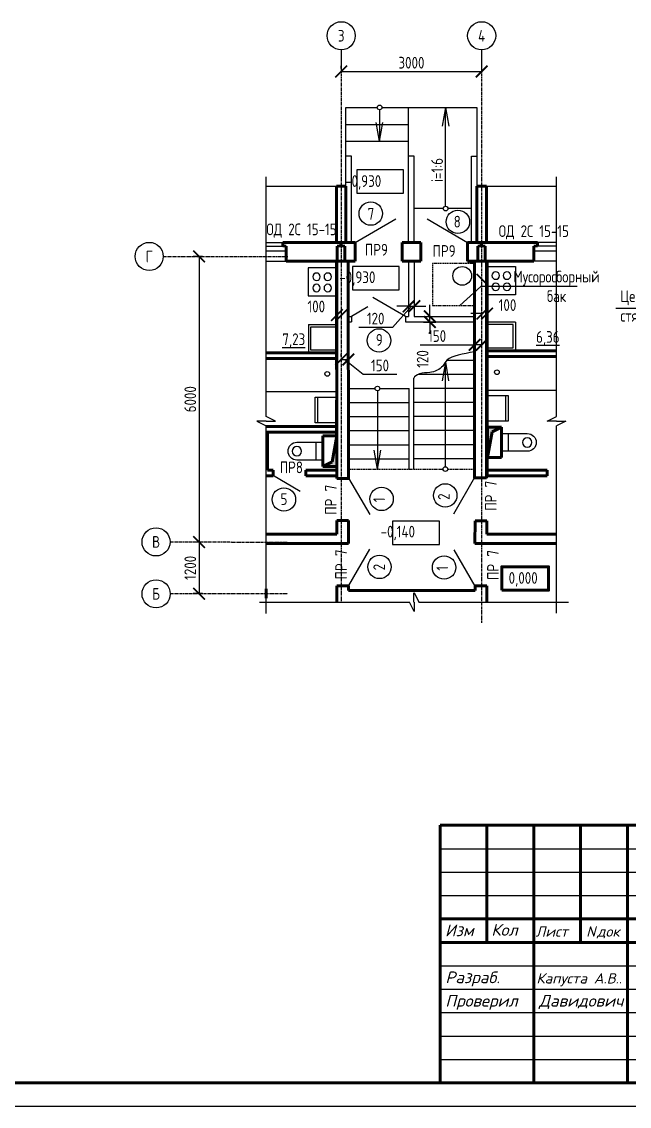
# Model space of a CAD drawing. Header units: millimetres. Extents: x 83035 to 329678, y -103769 to 22061.
# Drawn here: x 214281 to 227259, y -34451 to -11293 of the extents above; entities that cross this region are included whole.
import ezdxf

# ---------------------------------------------------------------- set-up
doc = ezdxf.new("R2010")
doc.units = ezdxf.units.MM
doc.header["$LTSCALE"] = 10
doc.linetypes.add('CENTER', pattern=[50.8, 31.75, -6.35, 6.35, -6.35])
doc.linetypes.add('DASHED', pattern=[19.05, 12.7, -6.35])
doc.layers.add('Все', color=250, linetype='Continuous')
doc.layers.add('СТЕНЫ', color=250, linetype='Continuous')
for name, color, linetype, lineweight in [('Осевой', 4, 'CENTER', 30), ('Основной', 5, 'Continuous', 60), ('Размерный', 3, 'Continuous', 30), ('РАЗМЕРЫ', 3, 'Continuous', 15), ('Разрезка', 17, 'Continuous', 60), ('Символ разрез', 3, 'Continuous', 20), ('Символьный', 3, 'Continuous', 30), ('Текст', 244, 'Continuous', 30), ('Текст разрез', 244, 'Continuous', 20)]:
    doc.layers.add(name, color=color, linetype=linetype, lineweight=lineweight)
doc.styles.add('1.10', font='', dxfattribs={"height": 25})
doc.styles.add('2.5', font='', dxfattribs={"height": 250})
doc.styles.add('RUSS', font='simplex.shx', dxfattribs={"oblique": 15, "height": 250})
doc.styles.get('1.10').set_extended_font_data('GOST type A')
doc.styles.get('2.5').set_extended_font_data('GOST type A')
doc.dimstyles.new('Размеры', dxfattribs={"dimtxt": 250, "dimasz": 250, "dimexe": 125, "dimexo": 62.5, "dimgap": 62.5, "dimtad": 1, "dimtxsty": '2.5', "dimblk": 'ARCHTICK', "dimcen": 250, "dimadec": 0, "dimazin": 0, "dimtfac": 1, "dimtmove": 1, "dimatfit": 3, "dimfxl": 1.25, "dimarcsym": 0})

# ---------------------------------------------------------------- blocks, each defined once
blk = doc.blocks.new('_ArchTick')
at = {"color": 0, "linetype": 'ByBlock', "const_width": 0.15}
blk.add_lwpolyline([(-0.5, -0.5), (0.5, 0.5)], dxfattribs=at)
blk = doc.blocks.new('*D827')
at = {"layer": 'Размерный', "color": 0, "lineweight": -2}
for p, q in [((222999, -17585), (222999, -17335)), ((222866, -17585), (223124, -17585)), ((222999, -17705), (222999, -17585)), ((222866, -17705), (223124, -17705)), ((222999, -17705), (222999, -17955))]:
    blk.add_line(p, q, dxfattribs=at)
at = {"layer": 'Размерный', "color": 0, "lineweight": -2, "xscale": 250, "yscale": 250, "zscale": 250}
for p, rotation in [((222999, -17585), 270), ((222999, -17705), 90)]:
    blk.add_blockref('_ArchTick', p, dxfattribs=dict(at, rotation=rotation))
at = {"layer": 'Размерный', "color": 0, "insert": (222845, -18494), "char_height": 250, "attachment_point": 5, "rotation": 90, "style": '2.5'}
blk.add_mtext('120', dxfattribs=at)
blk = doc.blocks.new('*D828')
at = {"layer": 'Размерный', "color": 0, "lineweight": -2}
for p, q in [((221106, -12294), (221106, -12232)), ((224106, -12294), (224106, -12232)), ((221106, -12357), (224106, -12357))]:
    blk.add_line(p, q, dxfattribs=at)
at = {"layer": 'Размерный', "color": 0, "lineweight": -2, "xscale": 250, "yscale": 250, "zscale": 250, "rotation": 180}
blk.add_blockref('_ArchTick', (221106, -12357), dxfattribs=at)
at = {"layer": 'Размерный', "color": 0, "lineweight": -2, "xscale": 250, "yscale": 250, "zscale": 250}
blk.add_blockref('_ArchTick', (224106, -12357), dxfattribs=at)
at = {"layer": 'Размерный', "color": 0, "insert": (222606, -12169), "char_height": 250, "attachment_point": 5, "style": '2.5'}
blk.add_mtext('3000', dxfattribs=at)
blk = doc.blocks.new('*D824')
at = {"layer": 'Размерный', "color": 0, "lineweight": -2}
for p, q in [((222795, -18193), (223956, -18193)), ((223956, -18130), (223956, -18068)), ((224106, -18193), (223956, -18193)), ((224106, -18130), (224106, -18068))]:
    blk.add_line(p, q, dxfattribs=at)
at = {"layer": 'Размерный', "color": 0, "lineweight": -2, "xscale": 250, "yscale": 250, "zscale": 250, "rotation": 180}
blk.add_blockref('_ArchTick', (223956, -18193), dxfattribs=at)
at = {"layer": 'Размерный', "color": 0, "lineweight": -2, "xscale": 250, "yscale": 250, "zscale": 250}
blk.add_blockref('_ArchTick', (224106, -18193), dxfattribs=at)
at = {"layer": 'Размерный', "color": 0, "insert": (223155, -18005), "char_height": 250, "attachment_point": 5, "style": '2.5'}
blk.add_mtext('150', dxfattribs=at)
blk = doc.blocks.new('*D825')
at = {"layer": 'Размерный', "color": 0, "lineweight": -2}
for p, q in [((221106, -18444), (221106, -18381)), ((221106, -18506), (221256, -18506)), ((221181, -18506), (221575, -18821)), ((221256, -18444), (221256, -18381)), ((221575, -18821), (222295, -18821))]:
    blk.add_line(p, q, dxfattribs=at)
at = {"layer": 'Размерный', "color": 0, "lineweight": -2, "xscale": 250, "yscale": 250, "zscale": 250, "rotation": 180}
blk.add_blockref('_ArchTick', (221106, -18506), dxfattribs=at)
at = {"layer": 'Размерный', "color": 0, "lineweight": -2, "xscale": 250, "yscale": 250, "zscale": 250}
blk.add_blockref('_ArchTick', (221256, -18506), dxfattribs=at)
at = {"layer": 'Размерный', "color": 0, "insert": (221935, -18633), "char_height": 250, "attachment_point": 5, "style": '2.5'}
blk.add_mtext('150', dxfattribs=at)
blk = doc.blocks.new('*D826')
at = {"layer": 'Размерный', "color": 0, "lineweight": -2}
for p, q in [((222546, -17330), (222546, -17494)), ((222666, -17306), (222666, -17244)), ((222606, -17369), (222202, -17820)), ((222546, -17369), (222296, -17369)), ((222546, -17369), (222666, -17369)), ((222546, -17369), (222666, -17369)), ((222666, -17369), (222916, -17369)), ((222202, -17820), (221482, -17820))]:
    blk.add_line(p, q, dxfattribs=at)
at = {"layer": 'Размерный', "color": 0, "lineweight": -2, "xscale": 250, "yscale": 250, "zscale": 250}
blk.add_blockref('_ArchTick', (222546, -17369), dxfattribs=at)
at = {"layer": 'Размерный', "color": 0, "lineweight": -2, "xscale": 250, "yscale": 250, "zscale": 250, "rotation": 180}
blk.add_blockref('_ArchTick', (222666, -17369), dxfattribs=at)
at = {"layer": 'Размерный', "color": 0, "insert": (221842, -17632), "char_height": 250, "attachment_point": 5, "style": '2.5'}
blk.add_mtext('120', dxfattribs=at)
blk = doc.blocks.new('*D829')
at = {"layer": 'Размерный', "color": 0, "linetype": 'ByBlock', "lineweight": -2, "ltscale": 500}
for p, q in [((218145, -16305), (217945, -16305)), ((218070, -16305), (218070, -22404)), ((218145, -22404), (217945, -22404))]:
    blk.add_line(p, q, dxfattribs=at)
at = {"layer": 'Размерный', "color": 0, "lineweight": -2, "ltscale": 500, "xscale": 250, "yscale": 250, "zscale": 250}
for p, rotation in [((218070, -16305), 90), ((218070, -22404), 270)]:
    blk.add_blockref('_ArchTick', p, dxfattribs=dict(at, rotation=rotation))
at = {"layer": 'Размерный', "color": 0, "ltscale": 500, "insert": (217882, -19354), "char_height": 250, "attachment_point": 5, "rotation": 90, "style": '2.5'}
blk.add_mtext('6000', dxfattribs=at)
blk = doc.blocks.new('*D830')
at = {"layer": 'Размерный', "color": 0, "linetype": 'ByBlock', "lineweight": -2, "ltscale": 500}
for p, q in [((218145, -22404), (217945, -22404)), ((218070, -22404), (218070, -23505)), ((218145, -23505), (217945, -23505))]:
    blk.add_line(p, q, dxfattribs=at)
at = {"layer": 'Размерный', "color": 0, "lineweight": -2, "ltscale": 500, "xscale": 250, "yscale": 250, "zscale": 250}
for p, rotation in [((218070, -22404), 90), ((218070, -23505), 270)]:
    blk.add_blockref('_ArchTick', p, dxfattribs=dict(at, rotation=rotation))
at = {"layer": 'Размерный', "color": 0, "ltscale": 500, "insert": (217882, -22954), "char_height": 250, "attachment_point": 5, "rotation": 90, "style": '2.5'}
blk.add_mtext('1200', dxfattribs=at)
blk = doc.blocks.new('13')
at = {"layer": 'Основной', "color": 0, "lineweight": 30, "ltscale": 0.5}
blk.add_lwpolyline([(-183585, -15985), (-184185, -15985), (-184185, -15385), (-183585, -15385)], close=True, dxfattribs=at)
for centre in [(-184005, -15575), (-183765, -15575), (-184005, -15815), (-183765, -15815)]:
    blk.add_circle(centre, 80, dxfattribs=at)
blk = doc.blocks.new('14')
at = {"layer": 'Основной', "color": 0, "lineweight": 30}
for p, q in [((-183585, -16585), (-184185, -16585)), ((-183635, -16635), (-184185, -16635)), ((-183635, -17135), (-183635, -16635)), ((-183585, -16585), (-183585, -17185))]:
    blk.add_line(p, q, dxfattribs=at)
blk = doc.blocks.new('11')
at = {"layer": 'Основной', "color": 0, "lineweight": 30, "ltscale": 0.5}
blk.add_line((-188675, -17377), (-188125, -17377), dxfattribs=at)
blk.add_lwpolyline([(-188675, -17777), (-188125, -17777), (-188125, -17327), (-188675, -17327)], close=True, dxfattribs=at)
blk = doc.blocks.new('8')
at = {"layer": 'Основной'}
h = blk.add_hatch(color=0, dxfattribs=at)
h.set_gradient(color1=(0, 1, 5), color2=(0, 0, 0), one_color=1)
h.paths.add_polyline_path([(-187425, -16522), (-187725, -16522), (-187525, -16622), (-187425, -17172), (-187425, -17037), (-187425, -17037), (-187425, -16657), (-187425, -16657)])
at = {"layer": 'Основной', "color": 0, "lineweight": 30, "ltscale": 0.5}
for p, q in [((-187725, -16657), (-188275, -16657)), ((-187875, -17037), (-187875, -16657)), ((-187725, -16657), (-187725, -17037)), ((-188275, -17037), (-187725, -17037))]:
    blk.add_line(p, q, dxfattribs=at)
at = {"layer": 'Основной', "color": 0}
for p, q in [((-187725, -17172), (-187725, -16522)), ((-187725, -16522), (-187525, -16622)), ((-187425, -16522), (-187725, -16522)), ((-187525, -16622), (-187425, -17172)), ((-187425, -17172), (-187425, -16522)), ((-187725, -17172), (-187425, -17172))]:
    blk.add_line(p, q, dxfattribs=at)
at = {"layer": 'Основной', "color": 0, "lineweight": 30, "ltscale": 0.5}
blk.add_circle((-188275, -16847), 100, dxfattribs=at)
blk.add_arc((-188275, -16847), 190, 90, 270, dxfattribs=at)
blk = doc.blocks.new('55')
at = {"layer": 'Текст', "color": 0, "style": '2.5'}
for s, p in [('ПР', (-180064, -17142)), ('7', (-179564, -17142))]:
    blk.add_text(s, height=250, dxfattribs=at).set_placement(p)
blk = doc.blocks.new('1')
at = {"layer": 'Основной', "color": 0, "lineweight": 30, "ltscale": 0.5}
blk.add_lwpolyline([(-187985, -15985), (-187385, -15985), (-187385, -15385), (-187985, -15385)], close=True, dxfattribs=at)
for centre in [(-187805, -15575), (-187565, -15575), (-187805, -15815), (-187565, -15815)]:
    blk.add_circle(centre, 80, dxfattribs=at)
blk = doc.blocks.new('263')
at = {"layer": 'Основной', "color": 0, "lineweight": 30}
for p, q in [((-142553, -25905), (-142453, -26105)), ((-145853, -26105), (-142653, -26105)), ((-142553, -26305), (-142653, -26105)), ((-142553, -26105), (-142553, -26305)), ((-142453, -26105), (-139253, -26105))]:
    blk.add_line(p, q, dxfattribs=at)
blk = doc.blocks.new('42')
at = {"layer": 'Размерный', "color": 0, "ltscale": 500, "char_height": 250, "attachment_point": 7, "rotation": 90, "style": '1.10'}
for s, insert, width in [('2', (-162769, -18408), 531.65), ('{\\fGOST type A|b1|i0|c204|p34;1}', (-164152, -18457), 609.04), ('2', (-164150, -19912), 531.65), ('{\\fGOST type A|b1|i0|c204|p34;1}', (-162802, -19918), 609.04)]:
    blk.add_mtext(s, dxfattribs=dict(at, insert=insert, width=width))

msp = doc.modelspace()

# ---------------------------------------------------------------- linework, layer by layer
at = {"color": 0, "linetype": 'Continuous', "lineweight": 60}
for p, q in [((223217.907, -28450.591), (241717.907, -28450.591)), ((223217.907, -33950.591), (223217.907, -28450.591)), ((224217.907, -28450.591), (224217.907, -30950.591)), ((225217.907, -28450.591), (225217.907, -33950.591)), ((226217.907, -28450.591), (226217.907, -30950.591)), ((227217.907, -28450.591), (227217.907, -33950.591)), ((223217.907, -30450.591), (229717.907, -30450.591)), ((223217.907, -30950.591), (241717.907, -30950.591))]:
    msp.add_line(p, q, dxfattribs=at)
at = {"color": 0, "linetype": 'Continuous', "lineweight": 25}
for p, q in [((223217.907, -28950.591), (229717.907, -28950.591)), ((223217.907, -29450.591), (229717.907, -29450.591)), ((223217.907, -29950.591), (229717.907, -29950.591)), ((223217.907, -31450.591), (229717.907, -31450.591)), ((223217.907, -31950.591), (229717.907, -31950.591)), ((223217.907, -32450.591), (229717.907, -32450.591)), ((223217.907, -32950.591), (229717.907, -32950.591)), ((223217.907, -33450.591), (229717.907, -33450.591))]:
    msp.add_line(p, q, dxfattribs=at)
at = {"color": 0, "linetype": 'Continuous', "lineweight": 60, "ltscale": 100}
msp.add_line((163957.025, -33950.591), (241717.907, -33950.591), dxfattribs=at)
at = {"color": 0, "linetype": 'Continuous', "lineweight": 25, "ltscale": 100}
msp.add_line((161957.025, -34450.591), (242217.907, -34450.591), dxfattribs=at)
at = {"layer": 'Все', "color": 0, "ltscale": 0.5}
msp.add_line((226970.084, -17409.316), (229671.663, -17409.316), dxfattribs=at)
at = {"layer": 'Осевой', "color": 0, "ltscale": 0.2}
for p, q in [((221105.69, -11892.974), (221105.69, -23683.481)), ((224105.69, -11892.974), (224105.69, -24125.828)), ((217304.98, -16304.576), (219968.551, -16304.576)), ((217451.101, -22399.361), (219968.551, -22404.576)), ((217452.192, -23504.576), (219968.551, -23504.576))]:
    msp.add_line(p, q, dxfattribs=at)
at = {"layer": 'Основной', "color": 0, "lineweight": 30}
for p, q in [((221205.69, -13124.576), (221875.69, -13124.576)), ((221205.69, -14804.576), (221205.69, -13124.576)), ((221975.69, -13124.576), (224005.69, -13124.576)), ((222545.69, -14604.576), (222545.69, -13124.576)), ((223335.69, -13124.576), (223265.673, -13525.491)), ((223335.69, -13124.576), (223405.708, -13525.491)), ((224005.69, -13124.576), (224005.69, -14804.576)), ((221205.69, -13484.576), (222545.69, -13484.576)), ((221925.69, -13844.576), (221855.673, -13443.661)), ((221925.69, -13844.576), (221995.708, -13443.661)), ((221205.69, -13844.576), (222545.69, -13844.576)), ((221325.69, -14164.576), (221205.69, -14164.576)), ((221325.69, -16004.576), (221325.69, -14164.576)), ((222665.69, -14164.576), (222545.69, -14164.576)), ((222665.69, -16004.576), (222665.69, -14164.576)), ((223885.69, -16004.576), (223885.69, -14164.576)), ((223885.69, -14164.576), (224005.69, -14164.576)), ((219505.69, -19722.505), (219505.69, -14604.576)), ((219505.69, -14804.576), (221005.69, -14804.576)), ((222545.69, -16004.576), (222545.69, -14604.576)), ((224205.69, -14804.576), (225705.69, -14804.576)), ((225705.69, -19722.505), (225705.69, -14604.576)), ((221405.69, -16004.576), (222271.716, -15504.576)), ((223285.69, -15284.576), (222665.69, -15284.576)), ((222939.665, -15504.576), (223805.69, -16004.576)), ((223885.69, -15284.576), (223385.69, -15284.576)), ((219505.69, -16004.576), (219855.69, -16004.576)), ((219505.69, -16084.576), (219930.69, -16084.576)), ((219505.69, -16184.576), (219930.69, -16184.576)), ((225705.69, -16084.576), (225220.69, -16084.576)), ((225220.69, -16184.576), (225705.69, -16184.576)), ((225705.69, -16004.576), (225295.69, -16004.576)), ((219505.69, -16404.576), (219930.69, -16404.576)), ((222545.69, -16404.576), (222545.69, -17584.576)), ((222665.69, -16404.576), (222665.69, -17584.576)), ((225705.69, -16404.576), (225220.69, -16404.576)), ((222475.69, -17584.576), (221782.87, -17184.576)), ((221255.69, -17584.576), (221325.69, -17584.576)), ((221672.101, -17384.576), (221325.69, -17584.576)), ((221325.69, -17584.576), (221325.69, -17704.576)), ((222475.69, -17584.576), (222545.69, -17584.576)), ((222475.69, -17584.576), (222475.69, -17704.576)), ((222665.69, -17584.576), (223955.69, -17584.576)), ((221255.69, -17704.576), (221325.69, -17704.576)), ((222475.69, -17704.576), (223955.69, -17704.576)), ((224830.735, -17705.858), (224230.735, -17705.858)), ((224780.735, -17755.858), (224230.735, -17755.858)), ((224780.735, -18255.858), (224780.735, -17755.858)), ((224830.735, -17705.858), (224830.735, -18305.858)), ((224230.735, -18255.858), (224780.735, -18255.858)), ((221005.479, -18305.849), (220455.479, -18305.849)), ((223955.69, -18524.576), (223358.903, -18524.576)), ((223330.69, -18559.183), (223260.673, -18960.097)), ((223330.69, -18559.183), (223400.708, -18960.097)), ((222655.69, -20844.576), (222655.69, -18904.576)), ((223955.69, -18824.576), (222750.903, -18824.576)), ((221255.69, -19124.576), (221830.69, -19124.576)), ((221930.69, -19124.576), (222555.69, -19124.576)), ((222555.69, -20844.576), (222555.69, -19124.576)), ((223955.69, -19124.576), (222655.69, -19124.576)), ((221255.69, -19424.576), (222555.69, -19424.576)), ((223955.69, -19424.576), (222655.69, -19424.576)), ((219505.69, -19822.505), (219305.69, -19822.505)), ((219305.69, -19822.505), (219505.69, -19922.505)), ((219705.69, -19822.505), (219505.69, -19722.505)), ((219505.69, -19822.505), (219705.69, -19822.505)), ((221255.69, -19724.576), (222555.69, -19724.576)), ((223955.69, -19724.576), (222655.69, -19724.576)), ((225505.69, -19822.505), (225705.69, -19722.505)), ((225705.69, -19822.505), (225505.69, -19822.505)), ((225705.69, -19822.505), (225905.69, -19822.505)), ((225905.69, -19822.505), (225705.69, -19922.505)), ((219505.69, -23928.212), (219505.69, -19922.505)), ((221255.69, -20024.576), (222555.69, -20024.576)), ((223955.69, -20024.576), (222655.69, -20024.576)), ((225705.69, -23921.974), (225705.69, -19922.505)), ((221255.69, -20324.576), (222555.69, -20324.576)), ((223955.69, -20324.576), (222655.69, -20324.576)), ((221880.69, -20844.576), (221810.673, -20443.661)), ((221880.69, -20844.576), (221950.708, -20443.661)), ((221255.69, -20624.576), (222555.69, -20624.576)), ((223955.69, -20624.576), (222655.69, -20624.576)), ((221263.614, -21038.259), (221713.614, -21817.682)), ((223952.783, -21025.59), (223502.783, -21805.013)), ((221708.75, -22554.92), (221258.75, -23334.343)), ((223512.225, -22566.124), (223962.225, -23345.546)), ((222657.91, -23685.018), (222657.91, -23485.018))]:
    msp.add_line(p, q, dxfattribs=at)
at = {"layer": 'Основной', "color": 0, "lineweight": 30, "ltscale": 0.5}
for p, q in [((221925.69, -13174.576), (221925.69, -13844.576)), ((223335.69, -15234.576), (223335.69, -13124.576)), ((223330.69, -20794.576), (223330.69, -18559.183)), ((221880.69, -19174.576), (221880.69, -20844.576)), ((219639.537, -20971.345), (220230.785, -21315.351))]:
    msp.add_line(p, q, dxfattribs=at)
at = {"layer": 'Основной', "color": 0}
for p, q in [((221005.69, -16004.576), (221005.69, -14804.576)), ((221205.69, -14804.576), (221005.69, -14804.576)), ((221205.69, -16004.576), (221205.69, -14804.576)), ((221205.69, -14804.576), (221205.69, -16004.576)), ((224005.69, -16004.576), (224005.69, -14804.576)), ((224005.69, -14804.576), (224205.69, -14804.576)), ((224205.69, -14804.576), (224205.69, -16004.576)), ((219855.69, -16004.576), (221405.69, -16004.576)), ((221405.69, -16004.576), (221405.69, -16404.576)), ((222405.69, -16004.576), (222805.69, -16004.576)), ((222405.69, -16004.576), (222405.69, -16404.576)), ((222805.69, -16004.576), (222805.69, -16404.576)), ((223805.69, -16004.576), (225295.69, -16004.576)), ((223805.69, -16004.576), (223805.69, -16404.576)), ((219930.69, -16404.576), (221405.69, -16404.576)), ((221013.614, -21046.148), (221005.69, -16404.576)), ((221013.614, -21046.148), (221013.614, -16436.409)), ((221263.614, -21046.148), (221255.69, -16404.576)), ((222405.69, -16404.576), (222805.69, -16404.576)), ((223805.69, -16404.576), (225220.69, -16404.576)), ((223955.69, -21038.259), (223955.69, -16404.576)), ((224205.69, -21038.259), (224205.69, -16404.576)), ((224222.054, -21007.814), (224222.054, -16401.056)), ((219505.69, -18362.065), (221015.863, -18362.065)), ((221015.863, -18482.065), (219505.69, -18482.065)), ((225705.69, -18323.072), (224221.604, -18323.072)), ((224223.777, -18443.072), (225705.69, -18443.072)), ((224205.69, -19074.576), (224205.69, -19374.576)), ((221005.69, -19374.576), (221013.614, -21046.148)), ((221013.614, -21046.148), (221263.614, -21046.148)), ((224205.69, -21035.076), (223955.69, -21035.076)), ((225502.881, -20870.766), (224221.91, -20870.766)), ((225502.881, -20990.766), (224221.91, -20990.766)), ((224213.614, -21948.316), (223963.614, -21948.316)), ((225705.69, -22436.409), (223962.306, -22436.409)), ((224213.614, -22236.409), (225705.69, -22236.409)), ((221013.614, -23683.481), (221013.614, -23336.409)), ((221263.614, -23337.242), (221013.614, -23337.242)), ((221263.614, -23436.409), (221263.614, -23337.242)), ((223963.614, -23334.153), (223963.614, -23436.409)), ((224213.614, -23338.008), (223963.614, -23338.008)), ((224213.614, -23683.481), (224213.614, -23336.081)), ((223778.963, -23436.409), (221263.614, -23436.409)), ((223963.614, -23436.409), (223713.614, -23436.409))]:
    msp.add_line(p, q, dxfattribs=at)
at = {"layer": 'Основной', "color": 0, "linetype": 'DASHED', "lineweight": 30, "ltscale": 0.2}
for p, q in [((223955.69, -16454.576), (223055.69, -16454.576)), ((223055.69, -16454.576), (223055.69, -17354.576)), ((223955.69, -17354.576), (223955.69, -16454.576)), ((223055.69, -17354.576), (223955.69, -17354.576)), ((221255.69, -20844.576), (223280.69, -20844.576)), ((223380.69, -20844.576), (223955.69, -20844.576))]:
    msp.add_line(p, q, dxfattribs=at)
at = {"layer": 'Основной', "color": 0, "ltscale": 500}
for p, q in [((221010.236, -19937.713), (219505.69, -19937.713)), ((221010.236, -20057.713), (219505.69, -20057.726)), ((219532.855, -20865.885), (219532.855, -20057.539)), ((219653.068, -20985.885), (219505.69, -20985.885)), ((219532.855, -20865.885), (219653.068, -20865.885)), ((219653.068, -20865.885), (219653.068, -20985.885)), ((220353.068, -20865.885), (220353.068, -20985.885)), ((221003.702, -20865.885), (220353.068, -20865.885)), ((220353.068, -20985.885), (221007.654, -20985.885)), ((225502.881, -20870.766), (225502.881, -20990.766)), ((221263.614, -21945.409), (221013.614, -21945.409)), ((221013.614, -22236.409), (221013.614, -21945.409)), ((221263.614, -22435.809), (221263.614, -21945.409)), ((223963.614, -21948.316), (223962.306, -22436.409)), ((224213.614, -21948.316), (224213.614, -22236.409)), ((221013.614, -22236.409), (219505.69, -22236.409)), ((221263.614, -22435.809), (219505.69, -22435.912)), ((219505.69, -23404.576), (219505.69, -23604.576))]:
    msp.add_line(p, q, dxfattribs=at)
at = {"layer": 'Основной', "color": 0, "lineweight": 30, "ltscale": 0.5}
for points in [[(221439.438, -14954.036), (222439.438, -14954.036), (222439.438, -14454.036), (221439.438, -14454.036)], [(221343.927, -17019.047), (222343.927, -17019.047), (222343.927, -16519.047), (221343.927, -16519.047)], [(222201.648, -22456.399), (223201.648, -22456.399), (223201.648, -21956.399), (222201.648, -21956.399)]]:
    msp.add_lwpolyline(points, close=True, dxfattribs=at)
at = {"layer": 'Основной', "color": 0, "lineweight": 60, "ltscale": 0.5}
msp.add_lwpolyline([(224534.369, -23431.997), (225534.369, -23431.997), (225534.369, -22931.997), (224534.369, -22931.997)], close=True, dxfattribs=at)
at = {"layer": 'Основной', "color": 0, "lineweight": 30}
for centre in [(221925.69, -13124.576), (223335.69, -15284.576), (224431.933, -18777.475), (220808.77, -18812.828), (221880.69, -19124.576), (223330.69, -20844.576)]:
    msp.add_circle(centre, 50, dxfattribs=at)
at = {"layer": 'Основной', "color": 0, "linetype": 'Continuous', "lineweight": 30, "ltscale": 0.2}
msp.add_circle((223690.69, -16719.576), 200, dxfattribs=at)
at = {"layer": 'Основной', "color": 0, "lineweight": 30, "ltscale": 0.5}
msp.add_open_spline([(223955.69, -18341.283), (223708.314, -18385.25), (223356.718, -18448.44), (223281.249, -18691.897), (223013.614, -18805.918), (222808.532, -18780.554), (222667.702, -18868.282), (222655.69, -18904.576)], degree=3, knots=[206.271865201, 206.271865201, 206.271865201, 206.271865201, 577.357128362, 750.900184107, 1060.157363247, 1292.768756949, 1444.122685346, 1444.122685346, 1444.122685346, 1444.122685346], dxfattribs=at)
at = {"layer": 'Размерный', "color": 0, "ltscale": 500}
for p, q in [((224122.054, -17526.121), (223872.054, -17526.121)), ((221014.709, -19196.199), (219505.69, -19196.199)), ((224215.529, -19162.452), (225705.69, -19162.452))]:
    msp.add_line(p, q, dxfattribs=at)
at = {"layer": 'Размерный', "color": 0, "ltscale": 0.5}
for centre in [(221105.69, -11592.974), (224105.69, -11592.974), (217004.98, -16304.576), (217151.103, -22400.438), (217151.654, -23508.945)]:
    msp.add_circle(centre, 300, dxfattribs=at)
at = {"layer": 'Размерный', "color": 0, "ltscale": 500}
for centre in [(221737.428, -15389.733), (223597.798, -15566.367), (221913.608, -18098.848), (219881.652, -21494.351), (221969.021, -21481.938), (223327.866, -21407.232), (221923.862, -22933.992), (223303.016, -22946.405)]:
    msp.add_circle(centre, 250, dxfattribs=at)
at = {"layer": 'Разрезка', "color": 0}
for p, q in [((219855.69, -16004.576), (219855.69, -16079.576)), ((219855.69, -16079.576), (219930.69, -16084.576)), ((219930.69, -16084.576), (219930.69, -16404.576)), ((221095.69, -16079.576), (221020.69, -16084.576)), ((221020.69, -16084.576), (221020.69, -16404.576)), ((221095.69, -16004.576), (221095.69, -16079.576)), ((221105.69, -16004.576), (221105.69, -16079.576)), ((221105.69, -16079.576), (221180.69, -16084.576)), ((221180.69, -16084.576), (221180.69, -16404.576)), ((224095.69, -16079.576), (224020.69, -16084.576)), ((224020.69, -16084.576), (224020.69, -16404.576)), ((224095.69, -16004.576), (224095.69, -16079.576)), ((224105.69, -16004.576), (224105.69, -16079.576)), ((224105.69, -16079.576), (224180.69, -16084.576)), ((224180.69, -16084.576), (224180.69, -16404.576)), ((225295.69, -16079.576), (225220.69, -16084.576)), ((225220.69, -16084.576), (225220.69, -16404.576)), ((225295.69, -16004.576), (225295.69, -16079.576))]:
    msp.add_line(p, q, dxfattribs=at)
at = {"layer": 'Символьный', "color": 0, "ltscale": 0.5}
for p, q in [((221105.69, -11892.974), (221105.69, -12356.544)), ((224105.69, -11892.974), (224105.69, -12356.544))]:
    msp.add_line(p, q, dxfattribs=at)
at = {"layer": 'Символьный', "color": 0}
for p, q in [((224088.239, -16944.615), (223637.728, -17354.576)), ((226142.621, -16944.615), (224088.239, -16944.615))]:
    msp.add_line(p, q, dxfattribs=at)

# ---------------------------------------------------------------- block references
at = {"layer": 'Размерный', "color": 0, "extrusion": (0, 0, -1), "zscale": -1}
for name, p in [('13', (-36813.994, -1163.846)), ('1', (-36841.501, -1138.126)), ('14', (-36825.039, -1171.872)), ('8', (-36805.394, -3428.494))]:
    msp.add_blockref(name, p, dxfattribs=at)
at = {"layer": 'Размерный', "color": 0, "ltscale": 500, "extrusion": (0, 0, -1), "xscale": 250, "yscale": 250, "zscale": -250, "rotation": 180}
msp.add_blockref('_ArchTick', (-224122.054, -16803.35), dxfattribs=at)
at = {"layer": 'Размерный', "color": 0, "ltscale": 500, "xscale": 250, "yscale": 250, "zscale": 250}
for p in [(221013.614, -17557.034), (224122.054, -17526.121)]:
    msp.add_blockref('_ArchTick', p, dxfattribs=at)
at = {"layer": 'Размерный', "color": 0, "xscale": 250, "yscale": 250, "zscale": 250}
msp.add_blockref('_ArchTick', (221013.614, -17557.034), dxfattribs=at)
at = {"layer": 'Размерный', "color": 0, "ltscale": 500, "xscale": 250, "yscale": 250, "zscale": 250, "rotation": 180}
for p in [(221113.614, -17557.034), (224222.054, -17526.121)]:
    msp.add_blockref('_ArchTick', p, dxfattribs=at)
at = {"layer": 'Размерный', "color": 0, "extrusion": (0, 0, -1), "zscale": -1}
for name, p, rotation in [('11', (-203223.919, -207984.951), 270), ('11', (-241997.14, 168853.473), 90), ('8', (-408435.913, -37309.923), 180)]:
    msp.add_blockref(name, p, dxfattribs=dict(at, rotation=rotation))
at = {"layer": 'Размерный', "color": 0, "extrusion": (0, 0, -1), "xscale": -1, "zscale": -1, "rotation": 270}
for p in [(-203866.119, 158244.083), (-207283.826, 158329.695), (-204086.322, 156861.516), (-207331.223, 156851.35)]:
    msp.add_blockref('55', p, dxfattribs=at)
at = {"layer": 'Символ разрез', "color": 0}
for name, p in [('42', (386192.451, -3094.714)), ('263', (365214.36, 2421.525))]:
    msp.add_blockref(name, p, dxfattribs=at)

# ---------------------------------------------------------------- texts
at = {"layer": 'Размерный', "color": 0, "ltscale": 500, "char_height": 250, "attachment_point": 5, "style": '2.5'}
for insert in [(220573.276, -17373.809), (224657.919, -17343.85)]:
    msp.add_mtext('100', dxfattribs=dict(at, insert=insert))
at = {"layer": 'Размерный', "color": 0, "ltscale": 500, "insert": (219956.663, -21360.515), "char_height": 250, "width": 985.20867, "attachment_point": 3, "style": '1.10'}
msp.add_mtext('5', dxfattribs=at)
at = {"layer": 'РАЗМЕРЫ', "color": 0, "ltscale": 5, "style": 'RUSS', "oblique": 15}
for s, p in [('Разраб.', (223329.507, -31822.291)), ('Проверил', (223329.507, -32322.291)), ('Давидович', (225329.507, -32322.291))]:
    msp.add_text(s, height=250, dxfattribs=at).set_placement(p)
at = {"layer": 'Символьный', "color": 0, "ltscale": 0.5, "char_height": 250, "width": 223.28661, "attachment_point": 5, "style": '2.5'}
for s, insert in [('{\\fGOST type A|b0|i0|c204|p34;3}', (221105.69, -11592.974)), ('{\\fGOST type A|b0|i0|c204|p34;4}', (224105.69, -11592.974)), ('{\\fGOST type A|b0|i0|c204|p34;Г}', (217004.98, -16304.576)), ('{\\fGOST type A|b0|i0|c204|p34;В}', (217151.103, -22400.438)), ('{\\fGOST type A|b0|i0|c204|p34;Б}', (217151.654, -23508.945))]:
    msp.add_mtext(s, dxfattribs=dict(at, insert=insert))
at = {"layer": 'СТЕНЫ', "color": 0, "style": 'RUSS', "oblique": 15}
for s, height, p in [('Кол', 250, (224311.246, -30808.351)), ('Изм', 250, (223323.001, -30820.046)), ('Лист', 220, (225257.753, -30828.549)), ('N', 220, (226338.37, -30828.549)), ('док', 220, (226568.846, -30828.549)), ('Капуста А.В..', 220, (225273.956, -31828.549))]:
    msp.add_text(s, height=height, dxfattribs=at).set_placement(p)
at = {"layer": 'Текст', "color": 0, "insert": (223029.004, -14715.522), "char_height": 250, "width": 474.58462, "attachment_point": 1, "rotation": 90, "style": '2.5'}
msp.add_mtext('{\\fGOST type A|b0|i0|c204|p34;i=1:6}', dxfattribs=at)
at = {"layer": 'Текст', "color": 0, "char_height": 250, "style": '2.5'}
for s, insert, width, attachment_point in [('-0,930', (221189.102, -14570.805), 789.62446, 1), ('ОД 2С 15-15', (219507.17, -15602.139), 1690.16344, 1), ('ОД 2С 15-15', (224469.959, -15639.643), 1690.16344, 1), ('-0,930', (221065.068, -16624.108), 789.62446, 1), ('{\\L7,23}', (220337.161, -17947.811), 525, 3), ('{\\L6,36}', (225769.902, -17899.685), 525, 3), ('ПР8', (220288.828, -20683.82), 1690.16344, 3), ('-0,140', (221948.29, -22055.566), 789.62446, 1), ('0,000', (224992.207, -23044.615), 789.62446, 2)]:
    msp.add_mtext(s, dxfattribs=dict(at, insert=insert, width=width, attachment_point=attachment_point))
at = {"layer": 'Текст', "color": 0, "ltscale": 500, "char_height": 250, "attachment_point": 1, "style": '1.10'}
for s, insert, width in [('7', (221670.152, -15271.204), 1771.26452), ('8', (223508.256, -15438.169), 1612.51854), ('ПР9', (221610.872, -16036.494), 2157.99187), ('ПР9', (223056.548, -16062.998), 2157.99187), ('9', (221845.322, -17961.031), 1094.50774)]:
    msp.add_mtext(s, dxfattribs=dict(at, insert=insert, width=width))
at = {"layer": 'Текст', "color": 0, "ltscale": 0.5, "insert": (225705.69, -16944.615), "char_height": 250, "width": 1934.82553, "attachment_point": 5, "style": '2.5'}
msp.add_mtext('{\\fGOST type A|b0|i0|c204|p34;Мусоросборный\\Pбак}', dxfattribs=at)
at = {"layer": 'Текст разрез', "color": 0, "insert": (227067.922, -17029.722), "char_height": 250, "width": 4000.6321, "attachment_point": 1, "style": '2.5'}
msp.add_mtext('Цементно-песчаная \\Pстяжка М100', dxfattribs=at)

# ---------------------------------------------------------------- dimensions: what is measured, and where the dimension line sits
at = {"layer": 'Размерный', "color": 0}
dim = msp.add_linear_dim(base=(224105.69, -12356.544), p1=(221105.69, -12356.544), p2=(224105.69, -12356.544), dimstyle='Размеры', dxfattribs=at)
dim.commit()
dim.dimension.update_dxf_attribs({"geometry": '*D828', "text_midpoint": (222605.69, -12169.044)})
at = {"layer": 'Размерный', "color": 0, "ltscale": 500}
for base, p1, p2, text, picture, middle in [((218069.993, -22403.617), (219505.69, -16304.576), (219505.69, -22403.617), '6000', '*D829', (217882.493, -19354.097)), ((218069.993, -23504.576), (219505.69, -22403.617), (219505.69, -23504.576), '1200', '*D830', (217882.493, -22954.097))]:
    dim = msp.add_linear_dim(base=base, p1=p1, p2=p2, angle=90, text=text, dimstyle='Размеры', override={"dimfxl": 75, "dimfxlon": 1}, dxfattribs=at)
    dim.commit()
    dim.dimension.update_dxf_attribs({"geometry": picture, "text_midpoint": middle})
at = {"layer": 'Размерный', "color": 0}
for base, p1, p2, picture, middle in [((222665.69, -17368.887), (222545.69, -17267.933), (222665.69, -17368.887), '*D826', (222139.488, -17819.514)), ((223955.69, -18192.691), (224105.69, -18192.691), (223955.69, -18192.691), '*D824', (223155.383, -18205.658)), ((221255.69, -18506.259), (221105.69, -18506.259), (221255.69, -18506.259), '*D825', (221637.527, -18820.563))]:
    dim = msp.add_linear_dim(base=base, p1=p1, p2=p2, dimstyle='Размеры', dxfattribs=at)
    dim.commit()
    dim.dimension.update_dxf_attribs({"geometry": picture, "text_midpoint": middle, "dimtype": 160})
dim = msp.add_linear_dim(base=(222998.71, -17584.576), p1=(222803.239, -17704.576), p2=(222803.239, -17584.576), angle=90, dimstyle='Размеры', dxfattribs=at)
dim.commit()
dim.dimension.update_dxf_attribs({"geometry": '*D827', "text_midpoint": (223032.412, -18494.276), "dimtype": 160})

doc.saveas('drawing.dxf')
